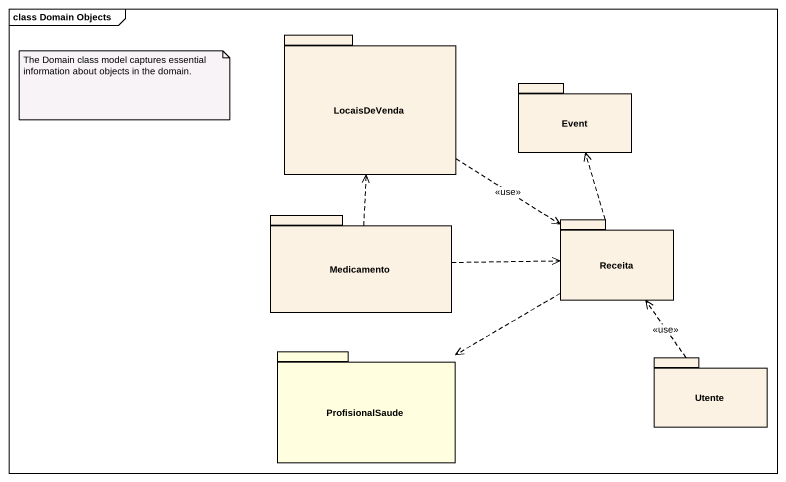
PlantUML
@startuml
mainframe class Domain Objects
package LocaisDeVenda #FCF2E3 {
}
package Event #FCF2E3 {
}
package Medicamento #FCF2E3 {
}
package Receita #FCF2E3 {
}
package ProfisionalSaude #FFFFE0 {
}
package Utente #FCF2E3 {
}
LocaisDeVenda ..> Receita : <<use>>
Medicamento .up.> LocaisDeVenda
Medicamento .right.> Receita
Receita .up.> Event
Receita .left.> ProfisionalSaude
Utente .up.> Receita : <<use>>
note as N1
  The Domain class model captures essential information about objects in the domain.
end note
@enduml
